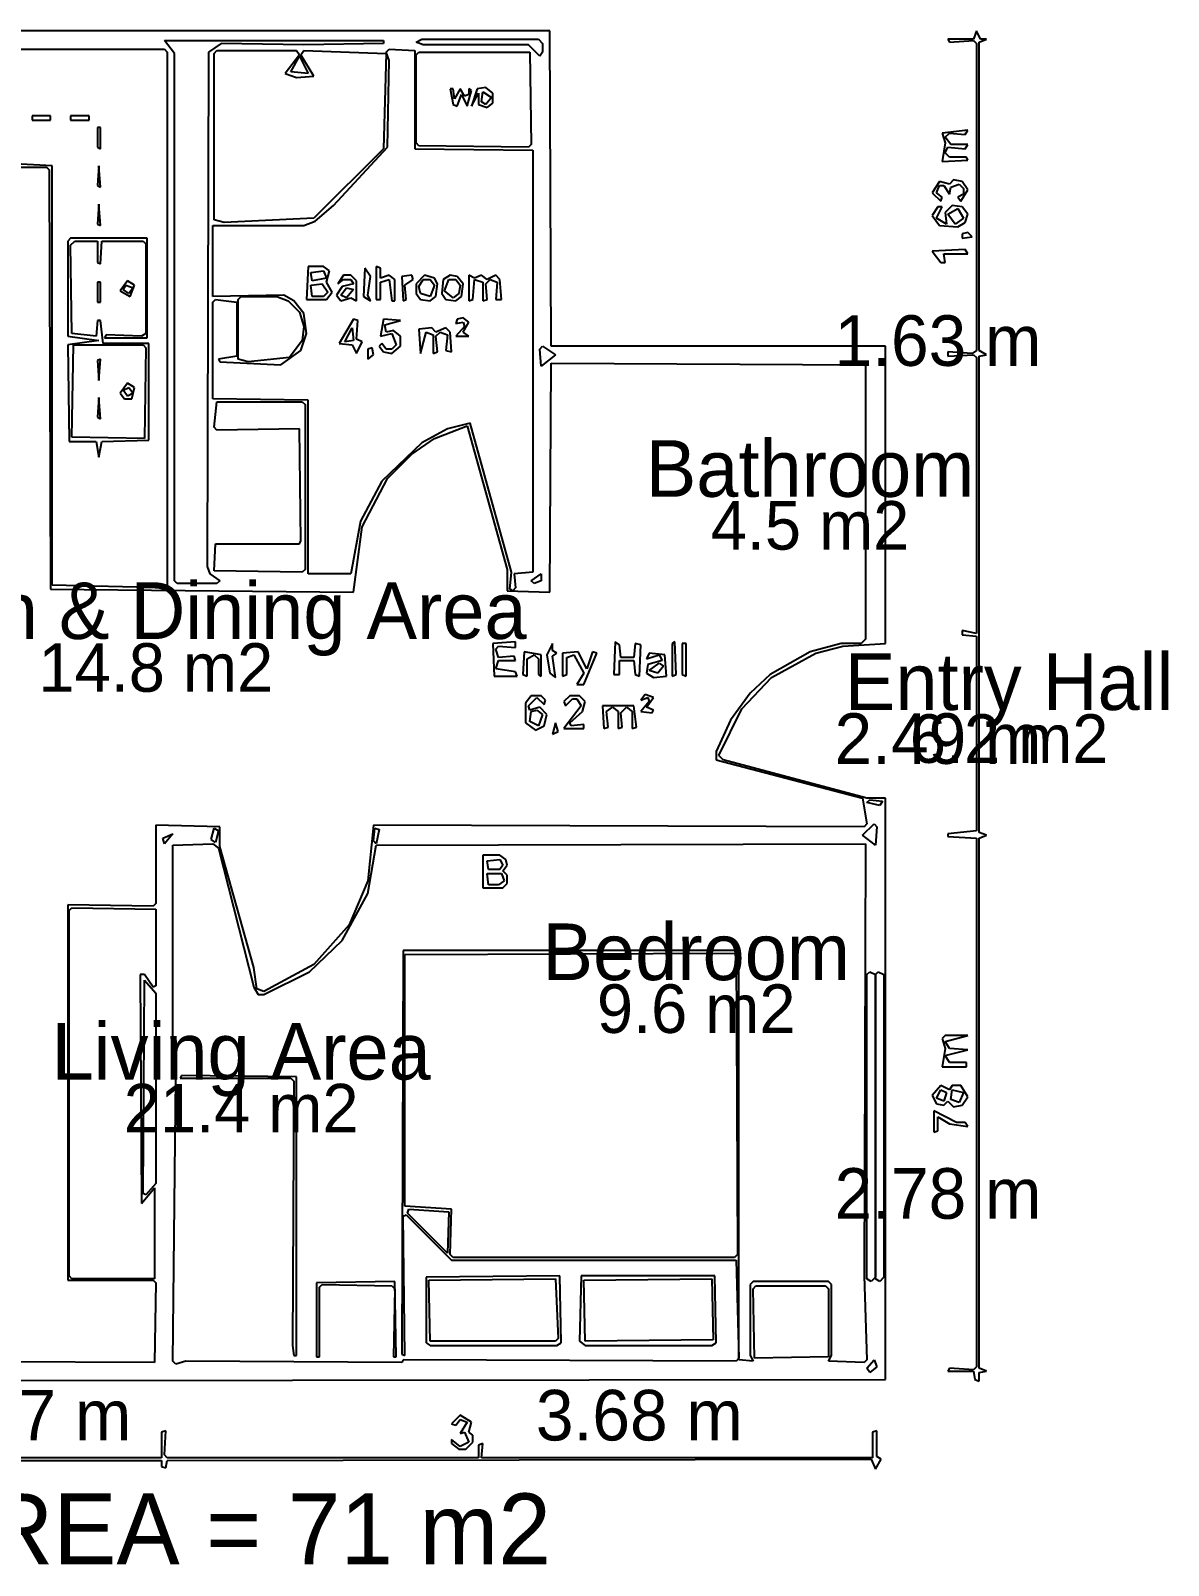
# Model space of a CAD drawing. Extents: x 0 to 12.1, y 0.3 to 7.9.
# Drawn here: x 6.48 to 12.1, y 0.27 to 7.85 of the extents above; entities that cross this region are included whole.
import ezdxf
from ezdxf.enums import TextEntityAlignment as Align

# ---------------------------------------------------------------- set-up
doc = ezdxf.new("R2010")
doc.units = 0
for name, color, linetype in [('A-ANNO', 3, 'Continuous'), ('A-DIMS', 1, 'Continuous'), ('A-FURN', 30, 'Continuous'), ('A-WALL', 7, 'Continuous')]:
    doc.layers.add(name, color=color, linetype=linetype)

msp = doc.modelspace()

# ---------------------------------------------------------------- linework, layer by layer
at = {"layer": 'A-DIMS'}
for p, q in [((11.148675, 7.85395), (11.134625, 7.8118)), ((11.16975, 7.8118), (11.148675, 7.85395)), ((11.134625, 7.8118), (11.008175, 7.8118)), ((11.008175, 7.8118), (11.0152, 7.79775)), ((11.0152, 7.79775), (11.134625, 7.804775)), ((11.134625, 7.804775), (11.148675, 7.790725)), ((11.148675, 7.790725), (11.148675, 6.273325)), ((11.162725, 7.79775), (11.19785, 7.8118)), ((11.162725, 6.273325), (11.162725, 7.79775)), ((11.19785, 7.8118), (11.16975, 7.8118)), ((11.1276, 6.259275), (11.008175, 6.2663)), ((11.008175, 6.2663), (11.008175, 6.245225)), ((11.008175, 6.245225), (11.134625, 6.25225)), ((11.148675, 6.273325), (11.1276, 6.259275)), ((11.134625, 6.25225), (11.148675, 6.2382)), ((11.148675, 6.2382), (11.148675, 4.87535)), ((11.19785, 6.25225), (11.162725, 6.273325)), ((11.162725, 6.245225), (11.19785, 6.25225)), ((11.162725, 3.89185), (11.162725, 6.245225)), ((11.148675, 4.87535), (11.078425, 4.8894)), ((11.078425, 4.8894), (11.078425, 4.868325)), ((11.078425, 4.868325), (11.148675, 4.8613)), ((11.148675, 4.8613), (11.148675, 3.898875)), ((11.148675, 3.898875), (11.008175, 3.884825)), ((11.008175, 3.884825), (11.008175, 3.870775)), ((11.008175, 3.870775), (11.148675, 3.86375)), ((11.19785, 3.8778), (11.162725, 3.89185)), ((11.162725, 3.86375), (11.19785, 3.8778)), ((11.148675, 3.86375), (11.148675, 1.25045)), ((11.162725, 1.243425), (11.162725, 3.86375)), ((11.0152, 1.243425), (11.008175, 1.229375)), ((11.008175, 1.229375), (11.134625, 1.229375)), ((11.134625, 1.2364), (11.0152, 1.243425)), ((11.148675, 1.25045), (11.134625, 1.2364)), ((11.134625, 1.229375), (11.14165, 1.187225)), ((11.19785, 1.229375), (11.162725, 1.243425)), ((11.162725, 1.22235), (11.19785, 1.229375)), ((11.162725, 1.1802), (11.162725, 1.22235)), ((11.14165, 1.187225), (11.162725, 1.1802)), ((8.5986, 1.0116), (8.55645, 0.96945)), ((8.577525, 0.962425), (8.5986, 0.990525)), ((8.6548, 0.976475), (8.5986, 1.0116)), ((8.5986, 0.990525), (8.633725, 0.976475)), ((7.144425, 0.934325), (7.12335, 0.9273)), ((7.12335, 0.9273), (7.12335, 0.80085)), ((7.1374, 0.8149), (7.144425, 0.934325)), ((8.55645, 0.96945), (8.577525, 0.962425)), ((8.633725, 0.976475), (8.5986, 0.920275)), ((8.5986, 0.920275), (8.619675, 0.9273)), ((8.619675, 0.9273), (8.64075, 0.878125)), ((8.64075, 0.9273), (8.6548, 0.976475)), ((8.661825, 0.91325), (8.64075, 0.9273)), ((8.661825, 0.878125), (8.661825, 0.91325)), ((10.656925, 0.934325), (10.63585, 0.9273)), ((10.63585, 0.9273), (10.63585, 0.80085)), ((10.656925, 0.807875), (10.656925, 0.934325)), ((8.5986, 0.85705), (8.55645, 0.892175)), ((8.55645, 0.892175), (8.55645, 0.8711)), ((8.55645, 0.8711), (8.591575, 0.843)), ((8.591575, 0.843), (8.6267, 0.843)), ((8.64075, 0.878125), (8.5986, 0.85705)), ((8.6267, 0.843), (8.661825, 0.878125)), ((8.711, 0.8711), (8.689925, 0.864075)), ((8.689925, 0.864075), (8.689925, 0.80085)), ((8.703975, 0.80085), (8.711, 0.8711)), ((2.030225, 0.7868), (7.12335, 0.7868)), ((7.12335, 0.80085), (4.3836, 0.80085)), ((7.12335, 0.7868), (7.12335, 0.7587)), ((7.12335, 0.7587), (7.144425, 0.751675)), ((7.15145, 0.80085), (7.1374, 0.8149)), ((7.144425, 0.751675), (7.15145, 0.7868)), ((8.689925, 0.80085), (7.15145, 0.80085)), ((7.15145, 0.7868), (10.628825, 0.793825)), ((10.63585, 0.80085), (8.703975, 0.80085)), ((10.628825, 0.793825), (10.6499, 0.74465)), ((10.6499, 0.74465), (10.678, 0.793825)), ((10.678, 0.793825), (10.656925, 0.807875))]:
    msp.add_line(p, q, dxfattribs=at)
at = {"layer": 'A-FURN'}
for p, q in [((6.81425, 7.186575), (6.807225, 7.088225)), ((6.821275, 7.0812), (6.81425, 7.186575)), ((6.807225, 7.088225), (6.821275, 7.0812)), ((6.81425, 6.9969), (6.807225, 6.89855)), ((6.821275, 6.891525), (6.81425, 6.9969)), ((6.67375, 6.8283), (6.6597, 6.81425)), ((7.0531, 6.8283), (6.67375, 6.8283)), ((6.807225, 6.89855), (6.821275, 6.891525)), ((7.0531, 6.33655), (7.0531, 6.8283)), ((6.6597, 6.81425), (6.6597, 6.343575)), ((6.67375, 6.793175), (6.694825, 6.81425)), ((6.680775, 6.357625), (6.67375, 6.793175)), ((6.694825, 6.81425), (6.807225, 6.81425)), ((6.807225, 6.81425), (6.807225, 6.708875)), ((6.821275, 6.70185), (6.8283, 6.81425)), ((6.8283, 6.81425), (7.032025, 6.81425)), ((7.032025, 6.81425), (7.046075, 6.8002)), ((7.046075, 6.8002), (7.046075, 6.357625)), ((6.807225, 6.708875), (6.821275, 6.70185)), ((7.846925, 6.6878), (7.8399, 6.526225)), ((7.9242, 6.6878), (7.846925, 6.6878)), ((7.9523, 6.666725), (7.9242, 6.6878)), ((8.127925, 6.680775), (8.1209, 6.540275)), ((8.156025, 6.638625), (8.127925, 6.680775)), ((8.184125, 6.6878), (8.184125, 6.526225)), ((8.2052, 6.680775), (8.184125, 6.6878)), ((8.2052, 6.6316), (8.2052, 6.680775)), ((6.807225, 6.610525), (6.807225, 6.512175)), ((6.821275, 6.610525), (6.807225, 6.610525)), ((6.821275, 6.512175), (6.821275, 6.610525)), ((6.95475, 6.61755), (6.919625, 6.568375)), ((6.989875, 6.596475), (6.95475, 6.61755)), ((7.860975, 6.6597), (7.9242, 6.666725)), ((7.868, 6.61755), (7.860975, 6.6597)), ((7.860975, 6.596475), (7.917175, 6.6035)), ((7.93825, 6.6316), (7.868, 6.61755)), ((7.917175, 6.6035), (7.945275, 6.56135)), ((7.9242, 6.666725), (7.93825, 6.6316)), ((7.93825, 6.610525), (7.9523, 6.666725)), ((7.96635, 6.56135), (7.93825, 6.610525)), ((8.02255, 6.64565), (7.99445, 6.6035)), ((7.99445, 6.6035), (8.02255, 6.624575)), ((8.071725, 6.6035), (8.015525, 6.58945)), ((8.057675, 6.64565), (8.02255, 6.64565)), ((8.02255, 6.624575), (8.057675, 6.624575)), ((8.085775, 6.61755), (8.057675, 6.64565)), ((8.057675, 6.624575), (8.071725, 6.6035)), ((8.085775, 6.5192), (8.085775, 6.61755)), ((8.141975, 6.5473), (8.156025, 6.638625)), ((8.24735, 6.64565), (8.2052, 6.6316)), ((8.2052, 6.610525), (8.24735, 6.624575)), ((8.2052, 6.526225), (8.2052, 6.610525)), ((8.27545, 6.624575), (8.24735, 6.64565)), ((8.24735, 6.624575), (8.2614, 6.5192)), ((8.27545, 6.5192), (8.27545, 6.624575)), ((8.35975, 6.64565), (8.310575, 6.638625)), ((8.310575, 6.638625), (8.3176, 6.5192)), ((8.324625, 6.596475), (8.366775, 6.624575)), ((8.366775, 6.624575), (8.35975, 6.64565)), ((8.422975, 6.64565), (8.380825, 6.6035)), ((8.380825, 6.6035), (8.380825, 6.554325)), ((8.394875, 6.58945), (8.41595, 6.624575)), ((8.41595, 6.624575), (8.451075, 6.624575)), ((8.47215, 6.6316), (8.422975, 6.64565)), ((8.451075, 6.624575), (8.47215, 6.596475)), ((8.4862, 6.6035), (8.47215, 6.6316)), ((8.479175, 6.540275), (8.4862, 6.6035)), ((8.5143, 6.624575), (8.507275, 6.554325)), ((8.549425, 6.64565), (8.5143, 6.624575)), ((8.521325, 6.568375), (8.5424, 6.624575)), ((8.5424, 6.624575), (8.577525, 6.624575)), ((8.58455, 6.638625), (8.549425, 6.64565)), ((8.577525, 6.624575), (8.5986, 6.596475)), ((8.61265, 6.6035), (8.58455, 6.638625)), ((8.605625, 6.540275), (8.61265, 6.6035)), ((8.64075, 6.64565), (8.64075, 6.5192)), ((8.66885, 6.6316), (8.64075, 6.64565)), ((8.661825, 6.526225), (8.66885, 6.624575)), ((8.703975, 6.64565), (8.66885, 6.6316)), ((8.66885, 6.624575), (8.711, 6.610525)), ((8.732075, 6.624575), (8.703975, 6.64565)), ((8.711, 6.610525), (8.711, 6.5192)), ((8.72505, 6.6035), (8.746125, 6.624575)), ((8.732075, 6.526225), (8.72505, 6.6035)), ((8.774225, 6.64565), (8.732075, 6.624575)), ((8.746125, 6.624575), (8.78125, 6.610525)), ((8.7953, 6.624575), (8.774225, 6.64565)), ((8.78125, 6.610525), (8.774225, 6.526225)), ((8.802325, 6.526225), (8.7953, 6.624575)), ((6.919625, 6.568375), (6.9688, 6.540275)), ((6.933675, 6.5754), (6.947725, 6.596475)), ((6.961775, 6.554325), (6.933675, 6.5754)), ((6.947725, 6.596475), (6.98285, 6.582425)), ((6.98285, 6.582425), (6.961775, 6.554325)), ((6.9688, 6.540275), (6.989875, 6.596475)), ((7.8399, 6.526225), (7.93825, 6.526225)), ((7.868, 6.540275), (7.860975, 6.596475)), ((7.9242, 6.540275), (7.868, 6.540275)), ((7.945275, 6.56135), (7.9242, 6.540275)), ((7.93825, 6.526225), (7.96635, 6.56135)), ((8.015525, 6.58945), (7.987425, 6.5473)), ((7.987425, 6.5473), (8.0085, 6.5192)), ((8.0085, 6.5473), (8.0366, 6.582425)), ((8.0366, 6.53325), (8.0085, 6.5473)), ((8.0085, 6.5192), (8.057675, 6.53325)), ((8.0366, 6.582425), (8.071725, 6.5754)), ((8.071725, 6.5754), (8.0366, 6.53325)), ((8.057675, 6.53325), (8.085775, 6.5192)), ((8.1209, 6.540275), (8.156025, 6.5192)), ((8.156025, 6.5192), (8.141975, 6.5473)), ((8.184125, 6.526225), (8.2052, 6.526225)), ((8.3176, 6.5192), (8.33165, 6.526225)), ((8.33165, 6.526225), (8.324625, 6.596475)), ((8.380825, 6.554325), (8.4019, 6.526225)), ((8.4019, 6.554325), (8.394875, 6.58945)), ((8.451075, 6.540275), (8.4019, 6.554325)), ((8.4019, 6.526225), (8.451075, 6.5192)), ((8.47215, 6.596475), (8.451075, 6.540275)), ((8.451075, 6.5192), (8.479175, 6.540275)), ((8.507275, 6.554325), (8.52835, 6.526225)), ((8.563475, 6.53325), (8.521325, 6.568375)), ((8.52835, 6.526225), (8.577525, 6.5192)), ((8.591575, 6.554325), (8.563475, 6.53325)), ((8.577525, 6.5192), (8.605625, 6.540275)), ((8.5986, 6.596475), (8.591575, 6.554325)), ((8.64075, 6.5192), (8.661825, 6.526225)), ((8.711, 6.5192), (8.732075, 6.526225)), ((8.774225, 6.526225), (8.802325, 6.526225)), ((6.807225, 6.512175), (6.821275, 6.512175)), ((8.2614, 6.5192), (8.27545, 6.5192)), ((6.807225, 6.42085), (6.8002, 6.343575)), ((6.821275, 6.42085), (6.807225, 6.42085)), ((6.835325, 6.30845), (6.821275, 6.42085)), ((8.071725, 6.427875), (8.001475, 6.30845)), ((8.029575, 6.315475), (8.0647, 6.385725)), ((8.0647, 6.385725), (8.071725, 6.3225)), ((8.0928, 6.42085), (8.071725, 6.427875)), ((8.085775, 6.329525), (8.0928, 6.42085)), ((8.21925, 6.427875), (8.2052, 6.343575)), ((8.30355, 6.42085), (8.21925, 6.427875)), ((8.226275, 6.399775), (8.30355, 6.42085)), ((8.2333, 6.36465), (8.226275, 6.399775)), ((8.268425, 6.371675), (8.2333, 6.36465)), ((8.30355, 6.343575), (8.268425, 6.371675)), ((8.4581, 6.385725), (8.394875, 6.3787)), ((8.394875, 6.3787), (8.4019, 6.259275)), ((8.479175, 6.36465), (8.4581, 6.385725)), ((8.52835, 6.385725), (8.479175, 6.36465)), ((8.549425, 6.36465), (8.52835, 6.385725)), ((8.58455, 6.427875), (8.577525, 6.4068)), ((8.577525, 6.4068), (8.61265, 6.413825)), ((8.619675, 6.39275), (8.577525, 6.343575)), ((8.61265, 6.4349), (8.58455, 6.427875)), ((8.64075, 6.413825), (8.61265, 6.4349)), ((8.61265, 6.413825), (8.619675, 6.39275)), ((8.61265, 6.36465), (8.64075, 6.413825)), ((6.6597, 6.343575), (6.81425, 6.3225)), ((6.81425, 6.3225), (6.6597, 6.301425)), ((6.6597, 6.301425), (6.666725, 5.823725)), ((6.8002, 6.343575), (6.680775, 6.357625)), ((6.680775, 5.8448), (6.6878, 6.301425)), ((6.6878, 6.301425), (7.032025, 6.301425)), ((7.060125, 6.30845), (6.835325, 6.30845)), ((6.849375, 6.3506), (6.84235, 6.33655)), ((6.84235, 6.33655), (7.0531, 6.33655)), ((7.025, 6.343575), (6.849375, 6.3506)), ((7.046075, 6.357625), (7.025, 6.343575)), ((7.032025, 6.301425), (7.046075, 6.287375)), ((7.060125, 5.83075), (7.060125, 6.30845)), ((8.001475, 6.30845), (8.0647, 6.301425)), ((8.071725, 6.3225), (8.029575, 6.315475)), ((8.0647, 6.301425), (8.085775, 6.259275)), ((8.113875, 6.315475), (8.085775, 6.329525)), ((8.085775, 6.259275), (8.113875, 6.315475)), ((8.212225, 6.30845), (8.198175, 6.2944)), ((8.2052, 6.343575), (8.2614, 6.357625)), ((8.2333, 6.28035), (8.212225, 6.30845)), ((8.2614, 6.357625), (8.282475, 6.301425)), ((8.282475, 6.301425), (8.2614, 6.28035)), ((8.30355, 6.2944), (8.30355, 6.343575)), ((8.4019, 6.259275), (8.43, 6.36465)), ((8.43, 6.36465), (8.465125, 6.3506)), ((8.465125, 6.3506), (8.465125, 6.259275)), ((8.479175, 6.343575), (8.50025, 6.36465)), ((8.4862, 6.2663), (8.479175, 6.343575)), ((8.50025, 6.36465), (8.535375, 6.3506)), ((8.535375, 6.3506), (8.52835, 6.273325)), ((8.55645, 6.2663), (8.549425, 6.36465)), ((8.577525, 6.343575), (8.64075, 6.343575)), ((8.64075, 6.343575), (8.61265, 6.36465)), ((6.821275, 6.231175), (6.807225, 6.22415)), ((6.807225, 6.22415), (6.81425, 6.1258)), ((6.81425, 6.1258), (6.821275, 6.231175)), ((7.046075, 6.287375), (7.03905, 5.837775)), ((8.16305, 6.287375), (8.141975, 6.28035)), ((8.141975, 6.28035), (8.141975, 6.231175)), ((8.141975, 6.231175), (8.170075, 6.25225)), ((8.170075, 6.25225), (8.16305, 6.287375)), ((8.198175, 6.2944), (8.21925, 6.2663)), ((8.21925, 6.2663), (8.2614, 6.259275)), ((8.2614, 6.28035), (8.2333, 6.28035)), ((8.2614, 6.259275), (8.30355, 6.2944)), ((8.465125, 6.259275), (8.4862, 6.2663)), ((8.52835, 6.273325), (8.55645, 6.2663)), ((8.992, 6.28035), (9.00605, 6.2944)), ((8.999025, 6.19605), (8.992, 6.28035)), ((9.069275, 6.25225), (8.999025, 6.19605)), ((9.00605, 6.2944), (9.069275, 6.25225)), ((6.95475, 6.11175), (6.919625, 6.062575)), ((6.933675, 6.076625), (6.961775, 6.090675)), ((6.95475, 6.048525), (6.933675, 6.076625)), ((6.989875, 6.090675), (6.95475, 6.11175)), ((6.961775, 6.090675), (6.98285, 6.062575)), ((6.975825, 6.034475), (6.989875, 6.090675)), ((6.81425, 6.0415), (6.807225, 5.94315)), ((6.821275, 5.936125), (6.81425, 6.0415)), ((6.919625, 6.062575), (6.9407, 6.034475)), ((6.9407, 6.034475), (6.975825, 6.034475)), ((6.98285, 6.062575), (6.95475, 6.048525)), ((6.807225, 5.94315), (6.821275, 5.936125)), ((7.03905, 5.837775), (6.680775, 5.8448)), ((6.666725, 5.823725), (6.8002, 5.823725)), ((6.8002, 5.823725), (6.81425, 5.74645)), ((6.81425, 5.74645), (6.8283, 5.823725)), ((6.8283, 5.823725), (7.060125, 5.83075)), ((8.94985, 5.135275), (8.999025, 5.1704)), ((8.999025, 5.1704), (8.999025, 5.135275)), ((8.9639, 5.121225), (8.94985, 5.135275)), ((8.999025, 5.135275), (8.9639, 5.121225)), ((7.369225, 3.856725), (7.383275, 3.912925)), ((7.383275, 3.912925), (7.40435, 3.898875)), ((7.40435, 3.898875), (7.3903, 3.842675)), ((8.170075, 3.8497), (8.1771, 3.912925)), ((8.1771, 3.912925), (8.198175, 3.9059)), ((8.198175, 3.9059), (8.184125, 3.83565)), ((7.17955, 3.828625), (7.37625, 3.83565)), ((7.17955, 2.690575), (7.17955, 3.828625)), ((7.3903, 3.842675), (7.369225, 3.856725)), ((7.37625, 3.83565), (7.40435, 3.814575)), ((7.40435, 3.814575), (7.579975, 3.126125)), ((8.141975, 3.589775), (8.184125, 3.828625)), ((8.184125, 3.83565), (8.170075, 3.8497)), ((8.184125, 3.828625), (10.600725, 3.83565)), ((10.600725, 3.83565), (10.5937, 1.70005)), ((8.711, 3.77945), (8.711, 3.617875)), ((8.7953, 3.77945), (8.711, 3.77945)), ((8.732075, 3.75135), (8.7953, 3.758375)), ((8.7391, 3.7092), (8.732075, 3.75135)), ((8.8234, 3.758375), (8.7953, 3.77945)), ((8.7953, 3.758375), (8.80935, 3.730275)), ((8.80935, 3.730275), (8.7953, 3.7092)), ((8.80935, 3.702175), (8.830425, 3.730275)), ((8.830425, 3.730275), (8.8234, 3.758375)), ((8.732075, 3.688125), (8.802325, 3.688125)), ((8.7391, 3.631925), (8.732075, 3.688125)), ((8.7953, 3.7092), (8.7391, 3.7092)), ((8.816375, 3.653), (8.788275, 3.631925)), ((8.802325, 3.688125), (8.816375, 3.653)), ((8.830425, 3.6811), (8.80935, 3.702175)), ((8.830425, 3.63895), (8.830425, 3.6811)), ((8.015525, 3.35795), (8.141975, 3.589775)), ((8.711, 3.617875), (8.80935, 3.617875)), ((8.788275, 3.631925), (8.7391, 3.631925)), ((8.80935, 3.617875), (8.830425, 3.63895)), ((7.85395, 3.2034), (8.015525, 3.35795)), ((8.3176, 3.308775), (8.310575, 1.313675)), ((9.9755, 3.308775), (8.3176, 3.308775)), ((8.324625, 3.2877), (9.96145, 3.294725)), ((8.324625, 2.044275), (8.324625, 3.2877)), ((9.96145, 3.294725), (9.968475, 1.805425)), ((9.9755, 1.285575), (9.9755, 3.308775)), ((7.62915, 3.091), (7.85395, 3.2034)), ((7.579975, 3.126125), (7.60105, 3.091)), ((7.60105, 3.091), (7.62915, 3.091)), ((7.1936, 2.676525), (7.17955, 2.690575)), ((7.17955, 1.27855), (7.1936, 2.676525)), ((7.2217, 2.690575), (7.214675, 2.676525)), ((7.214675, 2.676525), (7.762625, 2.676525)), ((7.790725, 2.68355), (7.2217, 2.690575)), ((7.762625, 2.676525), (7.776675, 2.662475)), ((7.776675, 2.662475), (7.76965, 1.355825)), ((7.790725, 1.30665), (7.790725, 2.68355)), ((8.3176, 1.9951), (8.33165, 2.002125)), ((8.324625, 1.30665), (8.3176, 1.9951)), ((8.55645, 2.030225), (8.324625, 2.044275)), ((8.33165, 2.002125), (8.55645, 1.777325)), ((8.338675, 2.00915), (8.3457, 2.030225)), ((8.535375, 1.81245), (8.338675, 2.00915)), ((8.3457, 2.030225), (8.5424, 2.016175)), ((8.5424, 2.016175), (8.535375, 1.81245)), ((8.549425, 1.805425), (8.55645, 2.030225)), ((8.563475, 1.791375), (8.549425, 1.805425)), ((8.55645, 1.777325), (9.96145, 1.777325)), ((9.954425, 1.791375), (8.563475, 1.791375)), ((9.968475, 1.805425), (9.954425, 1.791375)), ((9.96145, 1.777325), (9.9755, 1.2926)), ((8.27545, 1.67195), (7.889075, 1.664925)), ((8.282475, 1.299625), (8.27545, 1.67195)), ((9.09035, 1.70005), (8.43, 1.693025)), ((8.43, 1.693025), (8.43, 1.369875)), ((8.44405, 1.678975), (9.069275, 1.686)), ((8.451075, 1.3769), (8.44405, 1.678975)), ((9.069275, 1.686), (9.083325, 1.39095)), ((9.097375, 1.369875), (9.09035, 1.70005)), ((9.195725, 1.70005), (9.1887, 1.3769)), ((9.856075, 1.70005), (9.195725, 1.70005)), ((9.209775, 1.678975), (9.842025, 1.686)), ((9.2168, 1.3769), (9.209775, 1.678975)), ((9.842025, 1.686), (9.84905, 1.383925)), ((9.8631, 1.369875), (9.856075, 1.70005)), ((10.04575, 1.67195), (10.0317, 1.6579)), ((10.418075, 1.67195), (10.04575, 1.67195)), ((10.432125, 1.6579), (10.418075, 1.67195)), ((10.5937, 1.70005), (10.60775, 1.285575)), ((7.889075, 1.664925), (7.889075, 1.299625)), ((7.903125, 1.64385), (7.917175, 1.6579)), ((7.903125, 1.299625), (7.903125, 1.64385)), ((7.917175, 1.6579), (8.2614, 1.650875)), ((8.2614, 1.650875), (8.27545, 1.636825)), ((8.27545, 1.636825), (8.268425, 1.299625)), ((10.0317, 1.6579), (10.0317, 1.30665)), ((10.04575, 1.636825), (10.0598, 1.650875)), ((10.052775, 1.2926), (10.04575, 1.636825)), ((10.0598, 1.650875), (10.404025, 1.650875)), ((10.404025, 1.650875), (10.418075, 1.636825)), ((10.418075, 1.636825), (10.418075, 1.299625)), ((10.432125, 1.30665), (10.432125, 1.6579)), ((8.43, 1.369875), (8.451075, 1.355825)), ((9.069275, 1.3769), (8.451075, 1.3769)), ((9.083325, 1.39095), (9.069275, 1.3769)), ((9.0763, 1.355825), (9.097375, 1.369875)), ((9.1887, 1.3769), (9.2168, 1.355825)), ((9.84905, 1.383925), (9.2168, 1.3769)), ((9.842025, 1.355825), (9.8631, 1.369875)), ((7.76965, 1.355825), (7.776675, 1.30665)), ((7.776675, 1.30665), (7.790725, 1.30665)), ((7.889075, 1.299625), (7.903125, 1.299625)), ((8.268425, 1.299625), (8.282475, 1.299625)), ((8.310575, 1.313675), (8.324625, 1.30665)), ((8.451075, 1.355825), (9.0763, 1.355825)), ((9.2168, 1.355825), (9.842025, 1.355825)), ((9.9755, 1.2926), (9.96145, 1.27855)), ((10.0317, 1.30665), (10.04575, 1.27855)), ((10.418075, 1.299625), (10.052775, 1.2926)), ((10.418075, 1.27855), (10.432125, 1.30665)), ((7.1936, 1.2645), (7.17955, 1.27855)), ((7.242775, 1.27855), (7.1936, 1.2645)), ((8.310575, 1.271525), (7.242775, 1.27855)), ((8.3176, 1.285575), (8.310575, 1.271525)), ((9.96145, 1.27855), (8.3176, 1.285575)), ((10.04575, 1.27855), (9.9755, 1.285575)), ((10.5937, 1.271525), (10.418075, 1.27855)), ((10.60775, 1.285575), (10.5937, 1.271525))]:
    msp.add_line(p, q, dxfattribs=at)
at = {"layer": 'A-WALL'}
for p, q in [((9.041175, 7.85395), (1.974025, 7.85395)), ((9.0482, 6.2944), (9.041175, 7.85395)), ((6.30845, 7.762625), (7.1374, 7.762625)), ((7.186575, 7.74155), (7.1374, 7.804775)), ((7.1374, 7.804775), (8.21925, 7.804775)), ((7.1374, 7.762625), (7.15145, 7.748575)), ((7.15145, 7.748575), (7.15145, 5.1142)), ((7.186575, 5.135275), (7.186575, 7.74155)), ((7.355175, 7.748575), (7.34815, 5.205525)), ((7.4184, 7.790725), (7.355175, 7.748575)), ((7.383275, 7.74155), (7.397325, 7.7556)), ((7.383275, 6.919625), (7.383275, 7.74155)), ((7.397325, 7.7556), (7.790725, 7.7556)), ((7.82585, 7.7837), (7.4184, 7.790725)), ((7.790725, 7.7556), (7.804775, 7.734525)), ((7.8118, 7.734525), (7.82585, 7.7556)), ((8.21925, 7.790725), (7.82585, 7.7837)), ((7.82585, 7.7556), (8.2333, 7.74155)), ((8.21925, 7.804775), (8.21925, 7.790725)), ((8.2333, 7.74155), (8.21925, 7.270875)), ((8.2333, 7.748575), (8.24735, 7.762625)), ((8.24735, 7.706425), (8.2333, 7.748575)), ((8.24735, 7.762625), (8.3738, 7.7556)), ((8.3738, 7.7556), (8.3738, 7.270875)), ((8.380825, 7.79775), (8.408925, 7.8118)), ((8.41595, 7.7837), (8.380825, 7.79775)), ((8.380825, 7.734525), (8.394875, 7.748575)), ((8.394875, 7.748575), (8.942825, 7.748575)), ((8.408925, 7.8118), (8.984975, 7.8118)), ((8.9358, 7.7837), (8.41595, 7.7837)), ((8.992, 7.7275), (8.9358, 7.7837)), ((8.942825, 7.748575), (8.94985, 7.29195)), ((8.984975, 7.8118), (9.00605, 7.790725)), ((9.00605, 7.748575), (8.992, 7.7275)), ((9.00605, 7.790725), (9.00605, 7.748575)), ((7.804775, 7.734525), (7.734525, 7.6432)), ((7.762625, 7.650225), (7.804775, 7.7275)), ((7.804775, 7.7275), (7.846925, 7.6432)), ((7.875025, 7.62915), (7.8118, 7.734525)), ((8.240325, 7.2779), (8.24735, 7.706425)), ((8.380825, 7.298975), (8.380825, 7.734525)), ((7.734525, 7.6432), (7.790725, 7.622125)), ((7.846925, 7.6432), (7.762625, 7.650225)), ((7.790725, 7.622125), (7.875025, 7.62915)), ((8.549425, 7.565925), (8.563475, 7.48865)), ((8.563475, 7.565925), (8.549425, 7.565925)), ((8.5705, 7.51675), (8.563475, 7.565925)), ((8.5986, 7.565925), (8.5705, 7.51675)), ((8.58455, 7.481625), (8.605625, 7.537825)), ((8.619675, 7.5308), (8.5986, 7.565925)), ((8.605625, 7.537825), (8.633725, 7.481625)), ((8.64075, 7.537825), (8.619675, 7.5308)), ((8.633725, 7.481625), (8.6548, 7.5589)), ((8.6548, 7.5589), (8.64075, 7.565925)), ((8.64075, 7.565925), (8.64075, 7.537825)), ((8.6829, 7.565925), (8.6548, 7.481625)), ((8.6548, 7.481625), (8.689925, 7.54485)), ((8.72505, 7.57295), (8.6829, 7.565925)), ((8.689925, 7.54485), (8.689925, 7.48865)), ((8.703975, 7.5027), (8.711, 7.551875)), ((8.711, 7.551875), (8.75315, 7.523775)), ((8.760175, 7.54485), (8.72505, 7.57295)), ((8.75315, 7.523775), (8.72505, 7.48865)), ((8.760175, 7.495675), (8.760175, 7.54485)), ((8.563475, 7.48865), (8.58455, 7.481625)), ((8.689925, 7.48865), (8.732075, 7.4746)), ((8.72505, 7.48865), (8.703975, 7.5027)), ((8.732075, 7.4746), (8.760175, 7.495675)), ((6.484075, 7.43245), (6.484075, 7.411375)), ((6.5754, 7.43245), (6.484075, 7.43245)), ((6.484075, 7.411375), (6.5754, 7.411375)), ((6.5754, 7.411375), (6.5754, 7.43245)), ((6.67375, 7.43245), (6.67375, 7.411375)), ((6.765075, 7.43245), (6.67375, 7.43245)), ((6.67375, 7.411375), (6.765075, 7.411375)), ((6.765075, 7.411375), (6.765075, 7.43245)), ((6.807225, 7.37625), (6.807225, 7.2779)), ((6.821275, 7.37625), (6.807225, 7.37625)), ((6.821275, 7.270875), (6.821275, 7.37625)), ((11.106525, 7.3622), (10.980075, 7.34815)), ((11.092475, 7.341125), (11.106525, 7.3622)), ((8.394875, 7.284925), (8.380825, 7.298975)), ((8.9358, 7.2779), (8.394875, 7.284925)), ((8.94985, 7.29195), (8.9358, 7.2779)), ((10.980075, 7.34815), (10.994125, 7.298975)), ((10.994125, 7.298975), (10.980075, 7.20765)), ((10.994125, 7.327075), (11.0152, 7.34815)), ((11.022225, 7.29195), (10.994125, 7.327075)), ((11.0152, 7.34815), (11.092475, 7.341125)), ((11.106525, 7.29195), (11.022225, 7.29195)), ((11.092475, 7.270875), (11.106525, 7.29195)), ((6.807225, 7.2779), (6.821275, 7.270875)), ((8.21925, 7.270875), (7.875025, 6.92665)), ((7.973375, 6.989875), (8.240325, 7.2779)), ((8.3738, 7.270875), (8.956875, 7.26385)), ((8.956875, 7.26385), (8.956875, 5.177425)), ((10.980075, 7.20765), (11.106525, 7.214675)), ((10.994125, 7.2498), (11.008175, 7.2779)), ((11.0152, 7.228725), (10.994125, 7.2498)), ((11.008175, 7.2779), (11.092475, 7.270875)), ((11.0995, 7.228725), (11.0152, 7.228725)), ((11.106525, 7.214675), (11.0995, 7.228725)), ((5.472475, 7.17955), (6.554325, 7.17955)), ((6.582425, 7.186575), (6.2944, 7.200625)), ((6.554325, 7.17955), (6.568375, 7.1655)), ((6.568375, 7.1655), (6.5754, 5.093125)), ((6.582425, 5.1142), (6.582425, 7.186575)), ((10.966025, 7.1093), (10.9309, 7.0531)), ((10.951975, 7.0531), (10.966025, 7.088225)), ((11.0152, 7.09525), (10.966025, 7.1093)), ((10.966025, 7.088225), (10.9871, 7.088225)), ((10.9871, 7.088225), (11.0152, 7.046075)), ((11.036275, 7.116325), (11.0152, 7.09525)), ((11.0152, 7.046075), (11.022225, 7.0812)), ((11.022225, 7.0812), (11.064375, 7.09525)), ((11.078425, 7.1093), (11.036275, 7.116325)), ((11.064375, 7.09525), (11.08545, 7.074175)), ((11.0714, 7.01095), (11.106525, 7.06715)), ((11.106525, 7.06715), (11.078425, 7.1093)), ((11.08545, 7.074175), (11.08545, 7.046075)), ((7.88205, 6.9126), (7.973375, 6.989875)), ((10.9309, 7.0531), (10.97305, 7.01095)), ((10.959, 6.98285), (10.9309, 6.9407)), ((10.980075, 7.032025), (10.951975, 7.0531)), ((10.951975, 6.92665), (10.980075, 6.98285)), ((10.980075, 6.98285), (10.959, 6.98285)), ((10.97305, 7.01095), (10.980075, 7.032025)), ((11.02925, 6.989875), (10.994125, 6.95475)), ((11.078425, 6.98285), (11.02925, 6.989875)), ((11.08545, 7.046075), (11.05735, 7.032025)), ((11.05735, 7.032025), (11.0714, 7.01095)), ((11.106525, 6.947725), (11.078425, 6.98285)), ((7.43245, 6.905575), (7.383275, 6.919625)), ((7.875025, 6.92665), (7.43245, 6.905575)), ((7.82585, 6.891525), (7.88205, 6.9126)), ((10.9309, 6.9407), (10.966025, 6.891525)), ((11.00115, 6.89855), (10.951975, 6.92665)), ((10.994125, 6.95475), (11.00115, 6.89855)), ((11.008175, 6.947725), (11.05735, 6.975825)), ((11.0433, 6.89855), (11.008175, 6.947725)), ((11.08545, 6.92665), (11.0433, 6.89855)), ((11.05735, 6.975825), (11.08545, 6.92665)), ((11.05735, 6.8845), (11.092475, 6.905575)), ((11.092475, 6.905575), (11.106525, 6.947725)), ((7.37625, 6.540275), (7.37625, 6.891525)), ((7.37625, 6.891525), (7.82585, 6.891525)), ((10.966025, 6.891525), (11.05735, 6.8845)), ((11.106525, 6.8564), (11.078425, 6.849375)), ((11.078425, 6.849375), (11.078425, 6.8283)), ((11.078425, 6.8283), (11.1276, 6.835325)), ((11.1276, 6.835325), (11.106525, 6.8564)), ((11.092475, 6.7721), (10.9309, 6.765075)), ((10.9309, 6.765075), (10.97305, 6.708875)), ((10.994125, 6.708875), (10.9871, 6.751025)), ((10.9871, 6.751025), (11.106525, 6.751025)), ((11.106525, 6.751025), (11.092475, 6.7721)), ((10.97305, 6.708875), (10.994125, 6.708875)), ((7.7275, 6.5473), (7.37625, 6.540275)), ((7.37625, 6.512175), (7.3903, 6.526225)), ((7.3903, 6.526225), (7.495675, 6.512175)), ((7.5027, 6.526225), (7.51675, 6.540275)), ((7.5027, 6.231175), (7.5027, 6.526225)), ((7.51675, 6.540275), (7.692375, 6.540275)), ((7.692375, 6.540275), (7.748575, 6.5192)), ((7.776675, 6.5192), (7.7275, 6.5473)), ((7.37625, 6.034475), (7.37625, 6.512175)), ((7.495675, 6.512175), (7.495675, 6.245225)), ((7.748575, 6.5192), (7.804775, 6.463)), ((7.82585, 6.455975), (7.776675, 6.5192)), ((7.804775, 6.463), (7.82585, 6.39275)), ((7.8399, 6.357625), (7.82585, 6.455975)), ((7.82585, 6.39275), (7.818825, 6.3225)), ((7.818825, 6.3225), (7.7556, 6.2382)), ((7.8118, 6.273325), (7.8399, 6.357625)), ((7.495675, 6.245225), (7.40435, 6.231175)), ((7.40435, 6.231175), (7.411375, 6.217125)), ((7.551875, 6.217125), (7.5027, 6.231175)), ((7.7556, 6.2382), (7.551875, 6.217125)), ((7.71345, 6.203075), (7.8118, 6.273325)), ((10.699075, 6.2944), (9.0482, 6.2944)), ((10.699075, 4.826175), (10.699075, 6.2944)), ((7.411375, 6.217125), (7.71345, 6.203075)), ((9.041175, 5.079075), (9.0482, 6.2101)), ((9.0482, 6.2101), (10.600725, 6.203075)), ((10.600725, 6.203075), (10.600725, 4.84725)), ((7.846925, 6.02745), (7.37625, 6.034475)), ((7.383275, 5.893975), (7.397325, 6.020425)), ((7.397325, 6.020425), (7.818825, 6.020425)), ((7.818825, 6.020425), (7.832875, 6.006375)), ((7.832875, 6.006375), (7.832875, 5.191475)), ((7.846925, 5.1704), (7.846925, 6.02745)), ((7.397325, 5.879925), (7.383275, 5.893975)), ((7.804775, 5.88695), (7.397325, 5.879925)), ((7.8118, 5.331975), (7.804775, 5.88695)), ((8.535375, 5.88695), (8.408925, 5.8167)), ((8.47215, 5.837775), (8.633725, 5.901)), ((8.647775, 5.91505), (8.535375, 5.88695)), ((8.633725, 5.901), (8.830425, 5.191475)), ((8.8515, 5.177425), (8.647775, 5.91505)), ((8.408925, 5.8167), (8.212225, 5.627025)), ((8.35975, 5.7605), (8.47215, 5.837775)), ((8.240325, 5.641075), (8.35975, 5.7605)), ((8.212225, 5.627025), (8.10685, 5.430325)), ((8.113875, 5.402225), (8.240325, 5.641075)), ((8.10685, 5.430325), (8.057675, 5.1704)), ((8.071725, 5.079075), (8.113875, 5.402225)), ((7.383275, 5.18445), (7.3903, 5.317925)), ((7.3903, 5.317925), (7.804775, 5.317925)), ((7.804775, 5.317925), (7.8118, 5.331975)), ((7.34815, 5.205525), (7.3622, 5.1704)), ((7.3622, 5.1704), (7.411375, 5.135275)), ((7.818825, 5.177425), (7.383275, 5.18445)), ((7.832875, 5.191475), (7.818825, 5.177425)), ((8.057675, 5.1704), (7.846925, 5.1704)), ((8.830425, 5.191475), (8.830425, 5.0861)), ((8.844475, 5.093125), (8.8515, 5.177425)), ((8.956875, 5.177425), (8.86555, 5.1704)), ((8.86555, 5.1704), (8.872575, 5.10015)), ((6.5754, 5.093125), (8.071725, 5.079075)), ((7.1374, 5.10015), (6.582425, 5.1142)), ((7.15145, 5.1142), (7.1374, 5.10015)), ((7.200625, 5.121225), (7.186575, 5.135275)), ((7.397325, 5.121225), (7.200625, 5.121225)), ((7.411375, 5.135275), (7.397325, 5.121225)), ((8.830425, 5.0861), (9.041175, 5.079075)), ((8.858525, 5.0861), (8.844475, 5.093125)), ((8.872575, 5.10015), (8.858525, 5.0861)), ((8.872575, 4.8332), (8.760175, 4.826175)), ((8.760175, 4.826175), (8.7672, 4.6646)), ((8.774225, 4.798075), (8.788275, 4.812125)), ((8.788275, 4.755925), (8.774225, 4.798075)), ((8.788275, 4.812125), (8.872575, 4.8051)), ((8.872575, 4.8051), (8.872575, 4.8332)), ((8.914725, 4.784025), (8.9077, 4.671625)), ((8.999025, 4.769975), (8.914725, 4.784025)), ((9.055225, 4.826175), (9.027125, 4.769975)), ((9.055225, 4.79105), (9.055225, 4.826175)), ((9.0763, 4.777), (9.055225, 4.79105)), ((9.181675, 4.784025), (9.1044, 4.777)), ((9.223825, 4.699725), (9.181675, 4.784025)), ((9.251925, 4.784025), (9.223825, 4.699725)), ((9.273, 4.777), (9.251925, 4.784025)), ((9.364325, 4.8332), (9.3573, 4.671625)), ((9.3854, 4.81915), (9.364325, 4.8332)), ((9.392425, 4.755925), (9.3854, 4.81915)), ((9.462675, 4.826175), (9.45565, 4.755925)), ((9.490775, 4.81915), (9.462675, 4.826175)), ((9.48375, 4.6646), (9.490775, 4.81915)), ((9.659375, 4.8332), (9.645325, 4.826175)), ((9.645325, 4.826175), (9.645325, 4.6646)), ((9.6664, 4.671625), (9.659375, 4.8332)), ((9.6945, 4.826175), (9.6945, 4.671625)), ((9.715575, 4.826175), (9.6945, 4.826175)), ((9.715575, 4.6646), (9.715575, 4.826175)), ((10.32675, 4.784025), (10.13005, 4.671625)), ((10.4813, 4.826175), (10.32675, 4.784025)), ((10.35485, 4.777), (10.488325, 4.812125)), ((10.57965, 4.826175), (10.4813, 4.826175)), ((10.488325, 4.812125), (10.699075, 4.826175)), ((10.600725, 4.84725), (10.57965, 4.826175)), ((8.774225, 4.699725), (8.788275, 4.741875)), ((8.86555, 4.76295), (8.788275, 4.755925)), ((8.788275, 4.741875), (8.872575, 4.741875)), ((8.872575, 4.741875), (8.86555, 4.76295)), ((8.928775, 4.7489), (8.9639, 4.769975)), ((8.928775, 4.6646), (8.928775, 4.7489)), ((8.9639, 4.769975), (8.984975, 4.7489)), ((8.984975, 4.7489), (8.984975, 4.671625)), ((8.999025, 4.6646), (8.999025, 4.769975)), ((9.027125, 4.769975), (9.041175, 4.67865)), ((9.055225, 4.76295), (9.0763, 4.777)), ((9.069275, 4.657575), (9.055225, 4.76295)), ((9.1044, 4.777), (9.1044, 4.6646)), ((9.125475, 4.755925), (9.1606, 4.769975)), ((9.125475, 4.671625), (9.125475, 4.755925)), ((9.1606, 4.769975), (9.209775, 4.67865)), ((9.209775, 4.62245), (9.273, 4.777)), ((9.3854, 4.671625), (9.3854, 4.741875)), ((9.3854, 4.741875), (9.45565, 4.741875)), ((9.45565, 4.755925), (9.392425, 4.755925)), ((9.45565, 4.741875), (9.462675, 4.671625)), ((9.532925, 4.777), (9.518875, 4.7489)), ((9.518875, 4.7489), (9.5821, 4.769975)), ((9.5259, 4.7208), (9.518875, 4.67865)), ((9.59615, 4.741875), (9.5259, 4.7208)), ((9.6102, 4.769975), (9.532925, 4.777)), ((9.532925, 4.6927), (9.5821, 4.727825)), ((9.603175, 4.713775), (9.575075, 4.67865)), ((9.5821, 4.769975), (9.59615, 4.741875)), ((9.5821, 4.727825), (9.603175, 4.713775)), ((9.617225, 4.6646), (9.6102, 4.769975)), ((10.137075, 4.657575), (10.35485, 4.777)), ((8.7672, 4.6646), (8.8796, 4.6646)), ((8.872575, 4.685675), (8.774225, 4.699725)), ((8.8796, 4.6646), (8.872575, 4.685675)), ((8.9077, 4.671625), (8.928775, 4.6646)), ((8.984975, 4.671625), (8.999025, 4.6646)), ((9.041175, 4.67865), (9.069275, 4.657575)), ((9.1044, 4.6646), (9.125475, 4.671625)), ((9.209775, 4.67865), (9.17465, 4.62245)), ((9.3573, 4.671625), (9.3854, 4.671625)), ((9.462675, 4.671625), (9.48375, 4.6646)), ((9.518875, 4.67865), (9.554, 4.657575)), ((9.575075, 4.67865), (9.532925, 4.6927)), ((9.554, 4.657575), (9.617225, 4.6646)), ((9.645325, 4.6646), (9.6664, 4.671625)), ((9.6945, 4.671625), (9.715575, 4.6646)), ((9.98955, 4.503025), (10.137075, 4.657575)), ((10.13005, 4.671625), (10.0317, 4.5803)), ((8.94985, 4.56625), (8.92175, 4.531125)), ((8.9358, 4.517075), (8.97795, 4.559225)), ((8.999025, 4.56625), (8.94985, 4.56625)), ((8.97795, 4.559225), (9.013075, 4.5241)), ((9.0201, 4.545175), (8.999025, 4.56625)), ((9.139525, 4.56625), (9.111425, 4.53815)), ((9.11845, 4.517075), (9.153575, 4.5522)), ((9.1887, 4.56625), (9.139525, 4.56625)), ((9.153575, 4.5522), (9.17465, 4.5522)), ((9.17465, 4.62245), (9.209775, 4.62245)), ((9.17465, 4.5522), (9.195725, 4.517075)), ((9.2168, 4.53815), (9.1887, 4.56625)), ((9.51185, 4.573275), (9.490775, 4.545175)), ((9.490775, 4.545175), (9.5259, 4.559225)), ((9.554, 4.559225), (9.51185, 4.573275)), ((9.518875, 4.51005), (9.554, 4.559225)), ((9.5259, 4.559225), (9.532925, 4.53815)), ((10.0317, 4.5803), (9.93335, 4.446825)), ((8.92175, 4.531125), (8.92175, 4.432775)), ((8.942825, 4.496), (8.9358, 4.517075)), ((8.992, 4.51005), (8.942825, 4.496)), ((8.942825, 4.4398), (8.94985, 4.488975)), ((8.94985, 4.488975), (8.97795, 4.496)), ((8.97795, 4.496), (9.00605, 4.474925)), ((9.00605, 4.474925), (8.984975, 4.418725)), ((9.027125, 4.474925), (8.992, 4.51005)), ((9.013075, 4.5241), (9.0201, 4.545175)), ((9.013075, 4.418725), (9.027125, 4.474925)), ((9.111425, 4.53815), (9.11845, 4.517075)), ((9.195725, 4.517075), (9.111425, 4.404675)), ((9.139525, 4.432775), (9.20275, 4.488975)), ((9.20275, 4.488975), (9.2168, 4.53815)), ((9.3011, 4.517075), (9.308125, 4.404675)), ((9.45565, 4.517075), (9.3011, 4.517075)), ((9.322175, 4.488975), (9.350275, 4.51005)), ((9.3292, 4.4117), (9.322175, 4.488975)), ((9.350275, 4.51005), (9.378375, 4.488975)), ((9.378375, 4.488975), (9.378375, 4.404675)), ((9.392425, 4.48195), (9.420525, 4.51005)), ((9.39945, 4.4117), (9.392425, 4.48195)), ((9.420525, 4.51005), (9.448625, 4.488975)), ((9.448625, 4.488975), (9.448625, 4.404675)), ((9.4697, 4.4117), (9.45565, 4.517075)), ((9.532925, 4.53815), (9.490775, 4.488975)), ((9.490775, 4.488975), (9.546975, 4.48195)), ((9.554, 4.496), (9.518875, 4.51005)), ((9.546975, 4.48195), (9.554, 4.496)), ((9.87715, 4.2712), (9.98955, 4.503025)), ((8.92175, 4.432775), (8.970925, 4.39765)), ((8.984975, 4.418725), (8.942825, 4.4398)), ((8.970925, 4.39765), (9.013075, 4.418725)), ((9.069275, 4.432775), (9.055225, 4.376575)), ((9.083325, 4.390625), (9.069275, 4.432775)), ((9.111425, 4.404675), (9.209775, 4.404675)), ((9.14655, 4.418725), (9.139525, 4.432775)), ((9.209775, 4.42575), (9.14655, 4.418725)), ((9.209775, 4.404675), (9.209775, 4.42575)), ((9.308125, 4.404675), (9.3292, 4.4117)), ((9.378375, 4.404675), (9.39945, 4.4117)), ((9.448625, 4.404675), (9.4697, 4.4117)), ((9.93335, 4.446825), (9.8631, 4.292275)), ((9.055225, 4.376575), (9.083325, 4.390625)), ((9.8631, 4.292275), (9.8631, 4.250125)), ((9.8631, 4.250125), (10.586675, 4.06045)), ((9.898225, 4.250125), (9.87715, 4.2712)), ((10.60775, 4.06045), (9.898225, 4.250125)), ((10.586675, 4.06045), (10.60775, 3.934)), ((10.699075, 4.06045), (10.60775, 4.06045)), ((10.60775, 4.039375), (10.6218, 4.053425)), ((10.670975, 4.025325), (10.60775, 4.039375)), ((10.6218, 4.053425), (10.685025, 4.0464)), ((10.685025, 4.0464), (10.670975, 4.025325)), ((10.699075, 1.187225), (10.699075, 4.06045)), ((7.411375, 3.91995), (7.09525, 3.926975)), ((7.09525, 3.926975), (7.09525, 3.5406)), ((7.130375, 3.86375), (7.17955, 3.884825)), ((7.17955, 3.884825), (7.1374, 3.83565)), ((7.411375, 3.8216), (7.411375, 3.91995)), ((8.170075, 3.926975), (8.141975, 3.653)), ((10.5937, 3.91995), (8.170075, 3.926975)), ((10.586675, 3.8778), (10.642875, 3.934)), ((10.6499, 3.828625), (10.586675, 3.8778)), ((10.60775, 3.934), (10.5937, 3.91995)), ((10.642875, 3.934), (10.656925, 3.91995)), ((10.656925, 3.91995), (10.6499, 3.828625)), ((7.1374, 3.83565), (7.130375, 3.86375)), ((7.579975, 3.224475), (7.411375, 3.8216)), ((8.141975, 3.653), (8.05065, 3.435225)), ((7.0812, 3.52655), (6.6597, 3.533575)), ((6.6597, 3.533575), (6.6597, 1.678975)), ((6.666725, 3.505475), (6.680775, 3.519525)), ((6.666725, 1.70005), (6.666725, 3.505475)), ((6.680775, 3.519525), (7.09525, 3.5125)), ((7.09525, 3.5406), (7.0812, 3.52655)), ((7.09525, 3.5125), (7.09525, 3.13315)), ((8.05065, 3.435225), (7.875025, 3.238525)), ((7.03905, 3.18935), (7.017975, 3.18935)), ((7.017975, 3.18935), (7.025, 2.058325)), ((7.0812, 3.126125), (7.03905, 3.18935)), ((7.594025, 3.1191), (7.579975, 3.224475)), ((7.875025, 3.238525), (7.62915, 3.10505)), ((10.60775, 3.18935), (10.6218, 3.2034)), ((10.60775, 1.686), (10.60775, 3.18935)), ((10.6218, 3.2034), (10.6499, 3.18935)), ((10.6499, 3.18935), (10.66395, 3.2034)), ((10.6499, 1.686), (10.6499, 3.18935)), ((10.6499, 3.18935), (10.6499, 1.693025)), ((10.66395, 3.2034), (10.69205, 3.18935)), ((10.69205, 3.18935), (10.69205, 1.693025)), ((7.032025, 2.1075), (7.03905, 3.16125)), ((7.03905, 3.16125), (7.09525, 3.098025)), ((7.09525, 3.13315), (7.0812, 3.126125)), ((7.62915, 3.10505), (7.594025, 3.1191)), ((7.09525, 3.098025), (7.09525, 2.156675)), ((10.994125, 2.887275), (10.980075, 2.873225)), ((10.994125, 2.859175), (11.106525, 2.887275)), ((11.106525, 2.887275), (10.994125, 2.887275)), ((10.980075, 2.873225), (10.994125, 2.82405)), ((10.994125, 2.82405), (10.980075, 2.732725)), ((11.0152, 2.82405), (10.994125, 2.859175)), ((10.994125, 2.788925), (11.106525, 2.817025)), ((11.106525, 2.817025), (11.0152, 2.82405)), ((10.980075, 2.732725), (11.0995, 2.732725)), ((11.0152, 2.7538), (10.994125, 2.788925)), ((11.0995, 2.7538), (11.0152, 2.7538)), ((11.0995, 2.732725), (11.0995, 2.7538)), ((10.97305, 2.6414), (10.9309, 2.592225)), ((10.9309, 2.592225), (10.951975, 2.550075)), ((10.951975, 2.578175), (10.97305, 2.620325)), ((11.0152, 2.620325), (10.97305, 2.6414)), ((10.97305, 2.620325), (11.00115, 2.606275)), ((11.00115, 2.606275), (10.9871, 2.564125)), ((11.02925, 2.6414), (11.0152, 2.620325)), ((11.022225, 2.57115), (11.02925, 2.620325)), ((11.0714, 2.6414), (11.02925, 2.6414)), ((11.02925, 2.620325), (11.08545, 2.606275)), ((11.08545, 2.606275), (11.064375, 2.5571)), ((11.106525, 2.5852), (11.0714, 2.6414)), ((11.078425, 2.54305), (11.106525, 2.5852)), ((10.937925, 2.51495), (10.937925, 2.409575)), ((11.050325, 2.45875), (10.937925, 2.51495)), ((10.9871, 2.564125), (10.951975, 2.578175)), ((10.951975, 2.550075), (10.9871, 2.54305)), ((10.9871, 2.54305), (11.008175, 2.564125)), ((11.008175, 2.564125), (11.036275, 2.536025)), ((11.064375, 2.5571), (11.022225, 2.57115)), ((11.036275, 2.536025), (11.078425, 2.54305)), ((10.959, 2.4166), (10.959, 2.48685)), ((10.959, 2.48685), (11.0152, 2.451725)), ((11.0152, 2.451725), (11.106525, 2.437675)), ((11.092475, 2.45875), (11.050325, 2.45875)), ((11.106525, 2.437675), (11.092475, 2.45875)), ((10.937925, 2.409575), (10.959, 2.4166)), ((7.025, 2.058325), (7.088225, 2.1356)), ((7.09525, 2.156675), (7.046075, 2.100475)), ((7.088225, 2.1356), (7.088225, 1.686)), ((7.046075, 2.100475), (7.032025, 2.1075)), ((6.6597, 1.678975), (7.0812, 1.678975)), ((6.680775, 1.686), (6.666725, 1.70005)), ((7.088225, 1.686), (6.680775, 1.686)), ((7.0812, 1.678975), (7.09525, 1.664925)), ((10.628825, 1.67195), (10.60775, 1.686)), ((10.6499, 1.693025), (10.628825, 1.67195)), ((10.670975, 1.67195), (10.6499, 1.686)), ((10.69205, 1.693025), (10.670975, 1.67195)), ((7.09525, 1.664925), (7.088225, 1.271525)), ((7.088225, 1.271525), (5.62, 1.27855)), ((10.60775, 1.243425), (10.642875, 1.285575)), ((10.6218, 1.22235), (10.60775, 1.243425)), ((10.656925, 1.25045), (10.6218, 1.22235)), ((10.642875, 1.285575), (10.656925, 1.25045)), ((1.974025, 1.1802), (10.699075, 1.187225))]:
    msp.add_line(p, q, dxfattribs=at)

# ---------------------------------------------------------------- texts
at = {"layer": 'A-ANNO'}
for s, height, p in [('Bathroom', 0.28, (10.32675, 5.69025)), ('4.5 m2', 0.24, (10.32675, 5.40925)), ('Kitchen & Dining Area', 0.28, (7.09525, 4.98775)), ('14.8 m2', 0.24, (7.09525, 4.70675)), ('Entry Hall', 0.28, (11.31025, 4.6365)), ('6.2 m2', 0.24, (11.31025, 4.3555)), ('Bedroom', 0.28, (9.76475, 3.30175)), ('9.6 m2', 0.24, (9.76475, 3.02075)), ('Living Area', 0.28, (7.51675, 2.81)), ('21.4 m2', 0.24, (7.51675, 2.529)), ('TOTAL AREA = 71 m2', 0.35, (6.67375, 0.4496))]:
    msp.add_text(s, height=height, dxfattribs=at).set_placement(p, align=Align.MIDDLE_CENTER)
at = {"layer": 'A-DIMS'}
for s, p in [('1.63 m', (10.959, 6.3225)), ('2.49 m', (10.959, 4.3555)), ('2.78 m', (10.959, 2.1075)), ('5.37 m', (6.463, 1.0116)), ('3.68 m', (9.48375, 1.0116))]:
    msp.add_text(s, height=0.25, dxfattribs=at).set_placement(p, align=Align.MIDDLE_CENTER)

doc.saveas('drawing.dxf')
